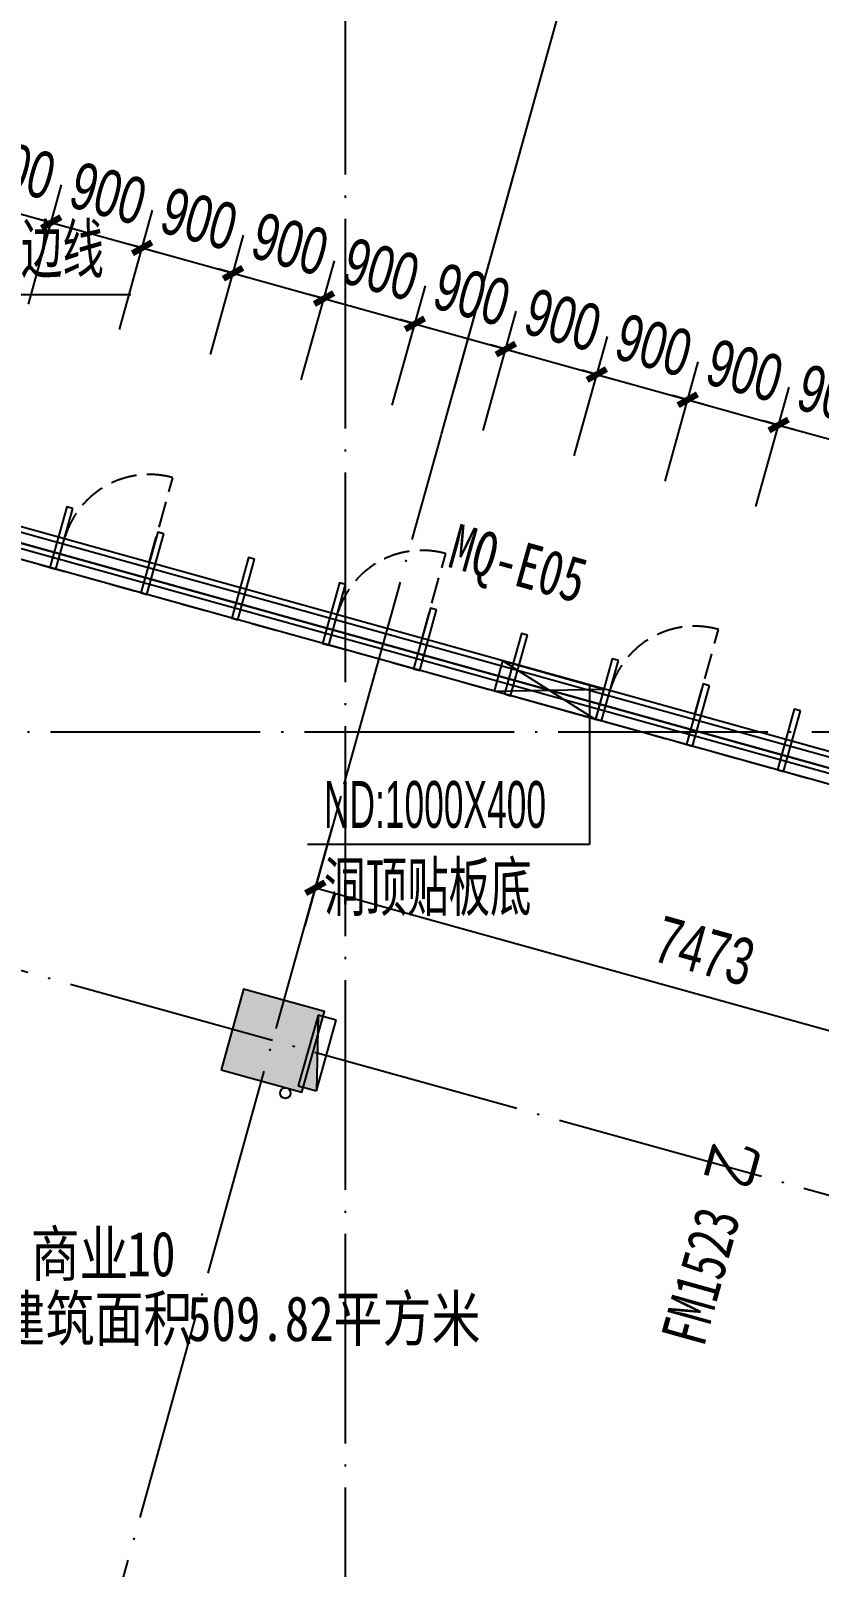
# Model space of a CAD drawing. Extents: x -409435 to 356702, y -107829 to 330904.
# Drawn here: x 106601 to 114119, y 121934 to 136586 of the extents above; entities that cross this region are included whole.
import ezdxf
from ezdxf.xclip import XClip

# ---------------------------------------------------------------- set-up
doc = ezdxf.new("R2010")
doc.units = 0
doc.header["$LTSCALE"] = 1000
doc.header["$MEASUREMENT"] = 0
doc.header["$XCLIPFRAME"] = 0
for name, pattern in [('104-14# 核心筒$0$DOTE', [2.42, 2, -0.2, 0.02, -0.2]), ('14#楼幕墙$0$DASH', [0.35, 0.25, -0.1]), ('X-104 14#平面$0$$0$DASH', [0.35, 0.25, -0.1])]:
    doc.linetypes.add(name, pattern=pattern)
for name, color, linetype in [('01-标注_尺寸', 124, 'Continuous'), ('104-14# 核心筒$0$01-标注_轴线坐标', 132, 'Continuous'), ('104-14# 核心筒$0$A_AXIS-轴线', 36, '104-14# 核心筒$0$DOTE'), ('104-14# 核心筒$0$A_STR-砼柱', 51, 'Continuous'), ('14#楼幕墙$0$A-C_玻璃幕墙', 140, 'Continuous'), ('14#楼幕墙$0$A-C_窗', 140, 'Continuous'), ('PUB_HATCH', 8, 'Continuous'), ('X-104 14#平面$0$01-标注_符号', 200, 'Continuous'), ('X-104 14#平面$0$02-TEXT_房间', 7, 'Continuous'), ('X-104 14#平面$0$02-TEXT_标注', 130, 'Continuous'), ('X-104 14#平面$0$02-TEXT_门窗', 151, 'Continuous'), ('X-104 14#平面$0$A-C_玻璃幕墙', 140, 'Continuous'), ('X-104 14#平面$0$A-TECH_暖通', 6, 'Continuous'), ('X-104 14#平面$0$A-TECH_水', 3, 'Continuous'), ('X-104 14#平面$0$A-TECH_结构', 21, 'Continuous'), ('X-104 14#平面$0$DOOR_FIRE_TEXT', 7, 'Continuous'), ('建-标注-文本', 254, 'Continuous'), ('建-标注-索引', 75, 'Continuous')]:
    doc.layers.add(name, color=color, linetype=linetype)
doc.layers.add('X-104 14#平面$0$000套内', color=226, linetype='Continuous', lineweight=30, plot=False)
doc.styles.add('104-14# 核心筒$0$_TCH_DIM_T3', font='ros.shx', dxfattribs={"width": 0.705882, "bigfont": 'jd.shx'})
doc.styles.add('_TCH_DIM', font='ros.shx', dxfattribs={"width": 0.8, "height": 2, "bigfont": 'jd.shx'})
doc.styles.add('_TCH_DIM_T3', font='ros.shx', dxfattribs={"width": 0.705882, "bigfont": 'jd.shx'})
doc.styles.add('X-104 14#平面$0$_TCH_DIM', font='ros.shx', dxfattribs={"width": 0.8, "bigfont": 'jd.shx'})
doc.styles.add('X-104 14#平面$0$_TCH_SPACE', font='STXIHEI_0.TTF', dxfattribs={"width": 0.8, "height": 5})
doc.styles.add('X-104 14#平面$0$_TCH_WINDOW', font='STXIHEI_0.TTF', dxfattribs={"width": 0.75, "height": 3.5})
doc.styles.add('X-104 14#平面$0$Standard', font='STXIHEI_0.TTF', dxfattribs={"width": 0.8})
doc.dimstyles.new('104-14# 核心筒$0$_TCH_ARCH&&150', dxfattribs={"dimtxt": 446.25, "dimasz": 150, "dimexe": 375, "dimexo": 450, "dimgap": 189.375, "dimtad": 1, "dimdec": 0, "dimzin": 0, "dimdsep": 46, "dimtxsty": '104-14# 核心筒$0$_TCH_DIM_T3', "dimblk": '104-14# 核心筒$0$_ArchTick', "dimcen": 0.09, "dimclrt": 7, "dimazin": 2, "dimtfac": 1, "dimtdec": 0, "dimtix": 1, "dimtmove": 2, "dimatfit": 3, "dimfxl": 0, "dimtolj": 1, "dimtzin": 0, "dimarcsym": 0})
doc.dimstyles.new('_TCH_ARCH&&150', dxfattribs={"dimtxt": 446.25, "dimasz": 150, "dimexe": 375, "dimexo": 450, "dimgap": 189.375, "dimtad": 1, "dimdec": 0, "dimzin": 0, "dimdsep": 46, "dimtxsty": '_TCH_DIM_T3', "dimblk": 'ARCHTICK', "dimcen": 0.09, "dimclrt": 7, "dimazin": 2, "dimtfac": 1, "dimtdec": 0, "dimtix": 1, "dimtmove": 2, "dimatfit": 3, "dimfxl": 0, "dimtolj": 1, "dimtzin": 0, "dimarcsym": 0})

# ---------------------------------------------------------------- blocks, each defined once
blk = doc.blocks.new('14#楼幕墙$0$A$C103B1A8E')
blk.add_lwpolyline([(0, 0), (60, 0), (60, 600), (0, 600)], close=True)
blk = doc.blocks.new('14#楼幕墙$0$A$C09283E46')
at = {"rotation": 161.95189736491}
for p in [(68332, 41197), (69188, 40918), (70043, 40639), (70899, 40360), (71755, 40081), (72611, 39803), (73466, 39524), (74322, 39245), (75178, 38966)]:
    blk.add_blockref('14#楼幕墙$0$A$C103B1A8E', p, dxfattribs=at)
blk = doc.blocks.new('14#楼幕墙$0$A$C2CD63A88')
at = {"linetype": '14#楼幕墙$0$DASH'}
blk.add_lwpolyline([(0, 670), (0, -170)], dxfattribs=at)
blk.add_arc((0, 670), 840, 270, 0, dxfattribs=at)
blk = doc.blocks.new('14#楼幕墙')
at = {"layer": '14#楼幕墙$0$A-C_玻璃幕墙'}
for p, q in [((120742, 127895), (99427, 133825)), ((120687, 127858), (99462, 133763)), ((120524, 127748), (99566, 133579)), ((120415, 127674), (99636, 133456))]:
    blk.add_line(p, q, dxfattribs=at)
at = {"layer": '14#楼幕墙$0$A-C_玻璃幕墙', "rotation": 2.499999999999448}
blk.add_blockref('14#楼幕墙$0$A$C09283E46', (40532, 87891), dxfattribs=at)
at = {"layer": '14#楼幕墙$0$A-C_窗', "rotation": 164.4518973650737}
for p in [(107911, 132160), (110512, 131436), (113113, 130713)]:
    blk.add_blockref('14#楼幕墙$0$A$C2CD63A88', p, dxfattribs=at)
blk = doc.blocks.new('_FZH')
blk.add_lwpolyline([(-0.5, -0.5), (0.5, -0.5), (0.5, 0.5), (-0.5, 0.5)], close=True)
at = {"layer": 'PUB_HATCH'}
blk.add_solid([(-0.5, -0.5), (0.5, -0.5), (-0.5, 0.5), (0.5, 0.5)], dxfattribs=at)
blk = doc.blocks.new('104-14# 核心筒$0$_ArchTick')
at = {"color": 0, "linetype": 'ByBlock', "const_width": 0.4}
blk.add_lwpolyline([(-0.5, -0.5), (0.5, 0.5)], dxfattribs=at)
blk = doc.blocks.new('*D2762')
at = {"layer": '104-14# 核心筒$0$01-标注_轴线坐标', "color": 0, "lineweight": -2, "transparency": 16777216}
for p, q in [((101239, 135785), (102545, 140481)), ((102445, 140120), (111844, 137505)), ((110638, 133169), (111944, 137866))]:
    blk.add_line(p, q, dxfattribs=at)
at = {"layer": 'Defpoints', "color": 0, "transparency": 16777216}
for p in [(111844, 137505), (101118, 135351), (110517, 132736)]:
    blk.add_point(p, dxfattribs=at)
at = {"layer": '104-14# 核心筒$0$01-标注_轴线坐标', "color": 0, "lineweight": -2, "transparency": 16777216, "xscale": 150, "yscale": 150, "zscale": 150}
for p, rotation in [((102445, 140120), 164.451897364515), ((111844, 137505), 344.451897364515)]:
    blk.add_blockref('104-14# 核心筒$0$_ArchTick', p, dxfattribs=dict(at, rotation=rotation))
at = {"layer": '104-14# 核心筒$0$01-标注_轴线坐标', "color": 7, "transparency": 16777216, "insert": (107255, 139210), "char_height": 446.2, "attachment_point": 5, "rotation": 344.4519, "style": '104-14# 核心筒$0$_TCH_DIM_T3'}
blk.add_mtext('\\A1;9756', dxfattribs=at)
blk = doc.blocks.new('X-104 14#平面$0$$TwtSys$00000434')
for p, q in [((-0.5, 0.5), (-0.5, -0.5)), ((-0.5, -0.5), (0.5, 0.5)), ((0.5, 0.5), (-0.5, 0.5)), ((0.5, -0.5), (0.5, 0.5)), ((-0.5, -0.5), (0.5, -0.5))]:
    blk.add_line(p, q)
blk.add_solid([(0.5, -0.5), (0.5, 0.5), (-0.5, -0.5)])
blk = doc.blocks.new('X-104 14#平面$0$A$C324F6C76')
at = {"layer": 'X-104 14#平面$0$A-TECH_水'}
blk.add_circle((-6871, 126455), 50, dxfattribs=at)
at = {"layer": 'X-104 14#平面$0$A-TECH_水', "xscale": -700, "yscale": -180, "zscale": 700, "rotation": 74.44999999999585}
blk.add_blockref('X-104 14#平面$0$$TwtSys$00000434', (-6567, 126837), dxfattribs=at)
blk = doc.blocks.new('*U454')
blk.add_lwpolyline([(300, 0), (300, 1000), (0, 1000), (0, 0), (300, 0), (0, 1000), (0, 0), (300, 1000)])
blk = doc.blocks.new('X-104 14#平面$0$sdfjladfiididid')
at = {"layer": 'X-104 14#平面$0$A-TECH_暖通', "xscale": -1, "rotation": 254.4518973650752}
blk.add_blockref('*U454', (111023, 130287), dxfattribs=at)
blk = doc.blocks.new('sjdfadsfiididdi')
at = {"layer": '建-标注-索引'}
for p, q in [((111928, 130347), (111928, 128827)), ((111928, 128827), (109240, 128827))]:
    blk.add_line(p, q, dxfattribs=at)
at = {"layer": '建-标注-文本', "style": '_TCH_DIM'}
for s, height, width, p in [('ND:1000X400', 446.25, 0.564706, (109397, 128985)), ('洞顶贴板底', 520.9, 0.8, (109397, 128145))]:
    blk.add_text(s, height=height, dxfattribs=dict(at, width=width)).set_placement(p)
blk = doc.blocks.new('_ArchTick')
at = {"color": 0, "linetype": 'ByBlock', "const_width": 0.4}
blk.add_lwpolyline([(-0.5, -0.5), (0.5, 0.5)], dxfattribs=at)
blk = doc.blocks.new('*D1266')
at = {"layer": '01-标注_尺寸', "color": 0, "lineweight": -2, "transparency": 16777216}
for p, q in [((109558, 129287), (109214, 128052)), ((109315, 128414), (116514, 126410)), ((116757, 127284), (116414, 126049))]:
    blk.add_line(p, q, dxfattribs=at)
at = {"layer": 'Defpoints', "color": 0, "transparency": 16777216}
for p in [(109678, 129720), (116878, 127717), (116514, 126410)]:
    blk.add_point(p, dxfattribs=at)
at = {"layer": '01-标注_尺寸', "color": 0, "lineweight": -2, "transparency": 16777216, "xscale": 150, "yscale": 150, "zscale": 150}
for p, rotation in [((109315, 128414), 164.4518973650852), ((116514, 126410), 344.4518973650852)]:
    blk.add_blockref('_ArchTick', p, dxfattribs=dict(at, rotation=rotation))
at = {"layer": '01-标注_尺寸', "color": 7, "transparency": 16777216, "insert": (113025, 127809), "char_height": 446.2, "attachment_point": 5, "rotation": 344.4519, "style": '_TCH_DIM_T3'}
blk.add_mtext('\\A1;7473', dxfattribs=at)
blk = doc.blocks.new('*D1717')
at = {"layer": '01-标注_尺寸', "color": 0, "lineweight": -2, "transparency": 16777216}
for p, q in [((113516, 132049), (113833, 133187)), ((114383, 131808), (114700, 132946)), ((113732, 132826), (113588, 132866)), ((113732, 132826), (114599, 132585)), ((114599, 132585), (114744, 132545))]:
    blk.add_line(p, q, dxfattribs=at)
at = {"layer": 'Defpoints', "color": 0, "transparency": 16777216}
for p in [(114599, 132585), (113395, 131616), (114263, 131375)]:
    blk.add_point(p, dxfattribs=at)
at = {"layer": '01-标注_尺寸', "color": 0, "lineweight": -2, "transparency": 16777216, "xscale": 150, "yscale": 150, "zscale": 150}
for p, rotation in [((113732, 132826), 344.4518973650739), ((114599, 132585), 164.4518973650739)]:
    blk.add_blockref('_ArchTick', p, dxfattribs=dict(at, rotation=rotation))
at = {"layer": '01-标注_尺寸', "color": 7, "transparency": 16777216, "insert": (114276, 133103), "char_height": 446.2, "attachment_point": 5, "rotation": 344.4519, "style": '_TCH_DIM_T3'}
blk.add_mtext('\\A1;900', dxfattribs=at)
blk = doc.blocks.new('*D1718')
at = {"layer": '01-标注_尺寸', "color": 0, "lineweight": -2, "transparency": 16777216}
for p, q in [((112649, 132291), (112966, 133428)), ((113516, 132049), (113833, 133187)), ((112865, 133067), (112721, 133107)), ((112865, 133067), (113732, 132826)), ((113732, 132826), (113877, 132786))]:
    blk.add_line(p, q, dxfattribs=at)
at = {"layer": 'Defpoints', "color": 0, "transparency": 16777216}
for p in [(113732, 132826), (112528, 131857), (113395, 131616)]:
    blk.add_point(p, dxfattribs=at)
at = {"layer": '01-标注_尺寸', "color": 0, "lineweight": -2, "transparency": 16777216, "xscale": 150, "yscale": 150, "zscale": 150}
for p, rotation in [((112865, 133067), 344.4518973650745), ((113732, 132826), 164.4518973650745)]:
    blk.add_blockref('_ArchTick', p, dxfattribs=dict(at, rotation=rotation))
at = {"layer": '01-标注_尺寸', "color": 7, "transparency": 16777216, "insert": (113409, 133344), "char_height": 446.2, "attachment_point": 5, "rotation": 344.4519, "style": '_TCH_DIM_T3'}
blk.add_mtext('\\A1;900', dxfattribs=at)
blk = doc.blocks.new('*D1719')
at = {"layer": '01-标注_尺寸', "color": 0, "lineweight": -2, "transparency": 16777216}
for p, q in [((111782, 132532), (112099, 133670)), ((111998, 133308), (111854, 133349)), ((112649, 132291), (112966, 133428)), ((111998, 133308), (112865, 133067)), ((112865, 133067), (113010, 133027))]:
    blk.add_line(p, q, dxfattribs=at)
at = {"layer": 'Defpoints', "color": 0, "transparency": 16777216}
for p in [(112865, 133067), (111661, 132098), (112528, 131857)]:
    blk.add_point(p, dxfattribs=at)
at = {"layer": '01-标注_尺寸', "color": 0, "lineweight": -2, "transparency": 16777216, "xscale": 150, "yscale": 150, "zscale": 150}
for p, rotation in [((111998, 133308), 344.4518973650743), ((112865, 133067), 164.4518973650743)]:
    blk.add_blockref('_ArchTick', p, dxfattribs=dict(at, rotation=rotation))
at = {"layer": '01-标注_尺寸', "color": 7, "transparency": 16777216, "insert": (112542, 133585), "char_height": 446.2, "attachment_point": 5, "rotation": 344.4519, "style": '_TCH_DIM_T3'}
blk.add_mtext('\\A1;900', dxfattribs=at)
blk = doc.blocks.new('*D1720')
at = {"layer": '01-标注_尺寸', "color": 0, "lineweight": -2, "transparency": 16777216}
for p, q in [((110915, 132773), (111231, 133911)), ((111782, 132532), (112099, 133670)), ((111131, 133550), (110986, 133590)), ((111131, 133550), (111998, 133308)), ((111998, 133308), (112143, 133268))]:
    blk.add_line(p, q, dxfattribs=at)
at = {"layer": 'Defpoints', "color": 0, "transparency": 16777216}
for p in [(111998, 133308), (110794, 132340), (111661, 132098)]:
    blk.add_point(p, dxfattribs=at)
at = {"layer": '01-标注_尺寸', "color": 0, "lineweight": -2, "transparency": 16777216, "xscale": 150, "yscale": 150, "zscale": 150}
for p, rotation in [((111131, 133550), 344.4518973650734), ((111998, 133308), 164.4518973650734)]:
    blk.add_blockref('_ArchTick', p, dxfattribs=dict(at, rotation=rotation))
at = {"layer": '01-标注_尺寸', "color": 7, "transparency": 16777216, "insert": (111675, 133826), "char_height": 446.2, "attachment_point": 5, "rotation": 344.4519, "style": '_TCH_DIM_T3'}
blk.add_mtext('\\A1;900', dxfattribs=at)
blk = doc.blocks.new('*D1721')
at = {"layer": '01-标注_尺寸', "color": 0, "lineweight": -2, "transparency": 16777216}
for p, q in [((110048, 133014), (110364, 134152)), ((110264, 133791), (110119, 133831)), ((110264, 133791), (111131, 133550)), ((110915, 132773), (111231, 133911)), ((111131, 133550), (111275, 133509))]:
    blk.add_line(p, q, dxfattribs=at)
at = {"layer": 'Defpoints', "color": 0, "transparency": 16777216}
for p in [(111131, 133550), (109927, 132581), (110794, 132340)]:
    blk.add_point(p, dxfattribs=at)
at = {"layer": '01-标注_尺寸', "color": 0, "lineweight": -2, "transparency": 16777216, "xscale": 150, "yscale": 150, "zscale": 150}
for p, rotation in [((110264, 133791), 344.4518973650742), ((111131, 133550), 164.4518973650741)]:
    blk.add_blockref('_ArchTick', p, dxfattribs=dict(at, rotation=rotation))
at = {"layer": '01-标注_尺寸', "color": 7, "transparency": 16777216, "insert": (110808, 134068), "char_height": 446.2, "attachment_point": 5, "rotation": 344.4519, "style": '_TCH_DIM_T3'}
blk.add_mtext('\\A1;900', dxfattribs=at)
blk = doc.blocks.new('*D1722')
at = {"layer": '01-标注_尺寸', "color": 0, "lineweight": -2, "transparency": 16777216}
for p, q in [((109181, 133256), (109497, 134393)), ((109397, 134032), (109252, 134072)), ((110048, 133014), (110364, 134152)), ((109397, 134032), (110264, 133791)), ((110264, 133791), (110408, 133751))]:
    blk.add_line(p, q, dxfattribs=at)
at = {"layer": 'Defpoints', "color": 0, "transparency": 16777216}
for p in [(110264, 133791), (109060, 132822), (109927, 132581)]:
    blk.add_point(p, dxfattribs=at)
at = {"layer": '01-标注_尺寸', "color": 0, "lineweight": -2, "transparency": 16777216, "xscale": 150, "yscale": 150, "zscale": 150}
for p, rotation in [((109397, 134032), 344.4518973650746), ((110264, 133791), 164.4518973650746)]:
    blk.add_blockref('_ArchTick', p, dxfattribs=dict(at, rotation=rotation))
at = {"layer": '01-标注_尺寸', "color": 7, "transparency": 16777216, "insert": (109941, 134309), "char_height": 446.2, "attachment_point": 5, "rotation": 344.4519, "style": '_TCH_DIM_T3'}
blk.add_mtext('\\A1;900', dxfattribs=at)
blk = doc.blocks.new('*D1723')
at = {"layer": '01-标注_尺寸', "color": 0, "lineweight": -2, "transparency": 16777216}
for p, q in [((108314, 133497), (108630, 134635)), ((109181, 133256), (109497, 134393)), ((108530, 134273), (108385, 134314)), ((108530, 134273), (109397, 134032)), ((109397, 134032), (109541, 133992))]:
    blk.add_line(p, q, dxfattribs=at)
at = {"layer": 'Defpoints', "color": 0, "transparency": 16777216}
for p in [(109397, 134032), (108193, 133063), (109060, 132822)]:
    blk.add_point(p, dxfattribs=at)
at = {"layer": '01-标注_尺寸', "color": 0, "lineweight": -2, "transparency": 16777216, "xscale": 150, "yscale": 150, "zscale": 150}
for p, rotation in [((108530, 134273), 344.4518973650746), ((109397, 134032), 164.4518973650746)]:
    blk.add_blockref('_ArchTick', p, dxfattribs=dict(at, rotation=rotation))
at = {"layer": '01-标注_尺寸', "color": 7, "transparency": 16777216, "insert": (109074, 134550), "char_height": 446.2, "attachment_point": 5, "rotation": 344.4519, "style": '_TCH_DIM_T3'}
blk.add_mtext('\\A1;900', dxfattribs=at)
blk = doc.blocks.new('*D1724')
at = {"layer": '01-标注_尺寸', "color": 0, "lineweight": -2, "transparency": 16777216}
for p, q in [((107447, 133738), (107763, 134876)), ((107663, 134515), (107518, 134555)), ((107663, 134515), (108530, 134273)), ((108314, 133497), (108630, 134635)), ((108530, 134273), (108674, 134233))]:
    blk.add_line(p, q, dxfattribs=at)
at = {"layer": 'Defpoints', "color": 0, "transparency": 16777216}
for p in [(108530, 134273), (107326, 133305), (108193, 133063)]:
    blk.add_point(p, dxfattribs=at)
at = {"layer": '01-标注_尺寸', "color": 0, "lineweight": -2, "transparency": 16777216, "xscale": 150, "yscale": 150, "zscale": 150}
for p, rotation in [((107663, 134515), 344.4518973650742), ((108530, 134273), 164.4518973650742)]:
    blk.add_blockref('_ArchTick', p, dxfattribs=dict(at, rotation=rotation))
at = {"layer": '01-标注_尺寸', "color": 7, "transparency": 16777216, "insert": (108207, 134791), "char_height": 446.2, "attachment_point": 5, "rotation": 344.4519, "style": '_TCH_DIM_T3'}
blk.add_mtext('\\A1;900', dxfattribs=at)
blk = doc.blocks.new('*D1725')
at = {"layer": '01-标注_尺寸', "color": 0, "lineweight": -2, "transparency": 16777216}
for p, q in [((106580, 133979), (106896, 135117)), ((106796, 134756), (106651, 134796)), ((107447, 133738), (107763, 134876)), ((106796, 134756), (107663, 134515)), ((107663, 134515), (107807, 134474))]:
    blk.add_line(p, q, dxfattribs=at)
at = {"layer": 'Defpoints', "color": 0, "transparency": 16777216}
for p in [(107663, 134515), (106459, 133546), (107326, 133305)]:
    blk.add_point(p, dxfattribs=at)
at = {"layer": '01-标注_尺寸', "color": 0, "lineweight": -2, "transparency": 16777216, "xscale": 150, "yscale": 150, "zscale": 150}
for p, rotation in [((106796, 134756), 344.4518973650739), ((107663, 134515), 164.4518973650739)]:
    blk.add_blockref('_ArchTick', p, dxfattribs=dict(at, rotation=rotation))
at = {"layer": '01-标注_尺寸', "color": 7, "transparency": 16777216, "insert": (107340, 135033), "char_height": 446.2, "attachment_point": 5, "rotation": 344.4519, "style": '_TCH_DIM_T3'}
blk.add_mtext('\\A1;900', dxfattribs=at)
blk = doc.blocks.new('*D1726')
at = {"layer": '01-标注_尺寸', "color": 0, "lineweight": -2, "transparency": 16777216}
for p, q in [((105712, 134221), (106029, 135358)), ((106580, 133979), (106896, 135117)), ((105929, 134997), (105784, 135037)), ((105929, 134997), (106796, 134756)), ((106796, 134756), (106940, 134716))]:
    blk.add_line(p, q, dxfattribs=at)
at = {"layer": 'Defpoints', "color": 0, "transparency": 16777216}
for p in [(106796, 134756), (105592, 133787), (106459, 133546)]:
    blk.add_point(p, dxfattribs=at)
at = {"layer": '01-标注_尺寸', "color": 0, "lineweight": -2, "transparency": 16777216, "xscale": 150, "yscale": 150, "zscale": 150}
for p, rotation in [((105929, 134997), 344.4518973650734), ((106796, 134756), 164.4518973650734)]:
    blk.add_blockref('_ArchTick', p, dxfattribs=dict(at, rotation=rotation))
at = {"layer": '01-标注_尺寸', "color": 7, "transparency": 16777216, "insert": (106473, 135274), "char_height": 446.2, "attachment_point": 5, "rotation": 344.4519, "style": '_TCH_DIM_T3'}
blk.add_mtext('\\A1;900', dxfattribs=at)
blk = doc.blocks.new('104-14# 核心筒')
at = {"layer": '104-14# 核心筒$0$01-标注_轴线坐标'}
blk.add_line((110517.7, 132738.1), (112126, 138518.5), dxfattribs=at)
at = {"layer": '104-14# 核心筒$0$A_AXIS-轴线'}
for p, q in [((109600, 139633.6), (109600, 80554.9)), ((115900, 125010.4), (86400, 133218.1)), ((104400, 110750), (110517.1, 132736)), ((-9370.1, 129900), (120259.9, 129900))]:
    blk.add_line(p, q, dxfattribs=at)
at = {"layer": '104-14# 核心筒$0$A_STR-砼柱', "xscale": 800.0000000000131, "yscale": 800.0000000000131, "zscale": 800.0000000000131, "rotation": 344.4518973650886}
blk.add_blockref('_FZH', (108908.8, 126955.5), dxfattribs=at)
at = {"layer": '104-14# 核心筒$0$01-标注_轴线坐标'}
dim = blk.add_aligned_dim(p1=(101117.9, 135351.1), p2=(110517.1, 132736), distance=4950, dimstyle='104-14# 核心筒$0$_TCH_ARCH&&150', dxfattribs=at)
dim.commit()
dim.dimension.update_dxf_attribs({"geometry": '*D2762', "text_midpoint": (107254.9, 139209.8)})
blk = doc.blocks.new('X-104 14#平面')
at = {"layer": 'X-104 14#平面$0$000套内'}
blk.add_lwpolyline([(115950, 101100), (117513.1, 101081.9), (120578.2, 127784.4), (99531.2, 133640.3), (92084.5, 106875.7), (95700, 103260.2), (95700, 110500), (98900, 110500), (98900, 110500), (110900, 110500), (110900, 111900), (115950, 111900)], close=True, dxfattribs=at)
at = {"layer": 'X-104 14#平面$0$01-标注_符号'}
blk.add_line((105991.1, 134070.5), (107554.9, 134070.5), dxfattribs=at)
at = {"layer": 'X-104 14#平面$0$A-C_玻璃幕墙'}
blk.add_lwpolyline([(109062.3, 84667.9), (119297.3, 99814.5), (117562.9, 100200.5), (120741.8, 127894.6), (99426.9, 133825), (92631.2, 109400), (86987.2, 109400), (86987.2, 110600), (8392.2, 110600), (5688.7, 97881.2), (-2733.6, 99671.4), (-6009.8, 84258.3), (40178.1, 86274.9), (39845.1, 84183.6), (83845.6, 86452.5)], close=True, dxfattribs=at)
at = {"layer": 'X-104 14#平面$0$A-TECH_结构', "linetype": 'X-104 14#平面$0$$0$DASH'}
blk.add_lwpolyline([(120414.6, 127674.3), (99635.5, 133455.6), (96317.6, 121532.1), (85624.2, 124507.3), (87140.3, 129956.4), (83582.3, 130946.3), (66456.4, 115400), (609.3, 115400), (8.3, 112572.3), (4214.3, 111678.3), (1409.8, 98484.1), (-2502.5, 99315.7), (-5635.8, 84574.9), (40532.1, 86590.6), (40199.6, 84502.3), (83848.5, 86753.1), (108910.7, 84979.4), (118802, 99617.3), (117234.1, 99966.3)], close=True, dxfattribs=at)
ref = blk.add_blockref('104-14# 核心筒', (0, 0))
XClip(ref).set_block_clipping_path([(-38664.3623821461, -25500), (139216.5485069363, 330900)])
for name, p in [('X-104 14#平面$0$A$C324F6C76', (115900, 0)), ('14#楼幕墙', (0, 0)), ('X-104 14#平面$0$sdfjladfiididid', (0, 0))]:
    blk.add_blockref(name, p)
at = {"layer": 'X-104 14#平面$0$02-TEXT_房间', "style": 'X-104 14#平面$0$_TCH_SPACE', "width": 0.8}
for s, p in [('商业', (106599.4, 124708.6)), ('10', (107516.4, 124708.6))]:
    blk.add_text(s, height=428.14, dxfattribs=at).set_placement(p)
at = {"layer": 'X-104 14#平面$0$02-TEXT_标注', "width": 0.8}
for s, height, style, p in [('板边线', 520.93, 'X-104 14#平面$0$_TCH_DIM', (106111.3, 134228)), ('套内建筑面积', 428.14, 'X-104 14#平面$0$Standard', (105340.2, 124091.3)), ('平方米', 428.14, 'X-104 14#平面$0$Standard', (109488.4, 124091.3)), ('509.82', 428.14, 'X-104 14#平面$0$Standard', (108091.3, 124091.3))]:
    blk.add_text(s, height=height, dxfattribs=dict(at, style=style)).set_placement(p)
at = {"layer": 'X-104 14#平面$0$02-TEXT_门窗', "style": 'X-104 14#平面$0$_TCH_WINDOW', "width": 0.75}
blk.add_text('MQ-E05', height=428.14, rotation=344.4519, dxfattribs=at).set_placement((110561.1, 131478))
at = {"layer": 'X-104 14#平面$0$DOOR_FIRE_TEXT', "style": 'X-104 14#平面$0$_TCH_WINDOW', "width": 0.75}
for s, height, p in [('乙', 428.1, (113435, 125520.1)), ('FM1523', 428.14, (113017.9, 124021))]:
    blk.add_text(s, height=height, rotation=74.4519, dxfattribs=at).set_placement(p)

msp = doc.modelspace()

# ---------------------------------------------------------------- block references
for name in ['X-104 14#平面', 'sjdfadsfiididdi']:
    msp.add_blockref(name, (0, 0))

# ---------------------------------------------------------------- dimensions: what is measured, and where the dimension line sits
at = {"layer": '01-标注_尺寸'}
for p1, p2, distance, picture, middle in [((105591.9, 133787), (106458.9, 133545.8), 1256.1, '*D1726', (106472.7, 135273.9)), ((106458.9, 133545.8), (107326, 133304.6), 1256.1, '*D1725', (107339.7, 135032.7)), ((107326, 133304.6), (108193.1, 133063.3), 1256.1, '*D1724', (108206.8, 134791.4)), ((108193.1, 133063.3), (109060.1, 132822.1), 1256.1, '*D1723', (109073.9, 134550.2)), ((109060.1, 132822.1), (109927.2, 132580.8), 1256.1, '*D1722', (109940.9, 134309)), ((109927.2, 132580.8), (110794.3, 132339.6), 1256.1, '*D1721', (110808, 134067.7)), ((110794.3, 132339.6), (111661.3, 132098.3), 1256.1, '*D1720', (111675, 133826.5)), ((111661.3, 132098.3), (112528.4, 131857.1), 1256.1, '*D1719', (112542.1, 133585.2)), ((112528.4, 131857.1), (113395.5, 131615.9), 1256.1, '*D1718', (113409.2, 133344)), ((113395.5, 131615.9), (114262.5, 131374.6), 1256.1, '*D1717', (114276.2, 133102.7)), ((109678.1, 129720.5), (116877.9, 127717.3), -1356.5, '*D1266', (113025, 127809.4))]:
    dim = msp.add_aligned_dim(p1=p1, p2=p2, distance=distance, dimstyle='_TCH_ARCH&&150', dxfattribs=at)
    dim.commit()
    dim.dimension.update_dxf_attribs({"geometry": picture, "text_midpoint": middle})

doc.saveas('drawing.dxf')
